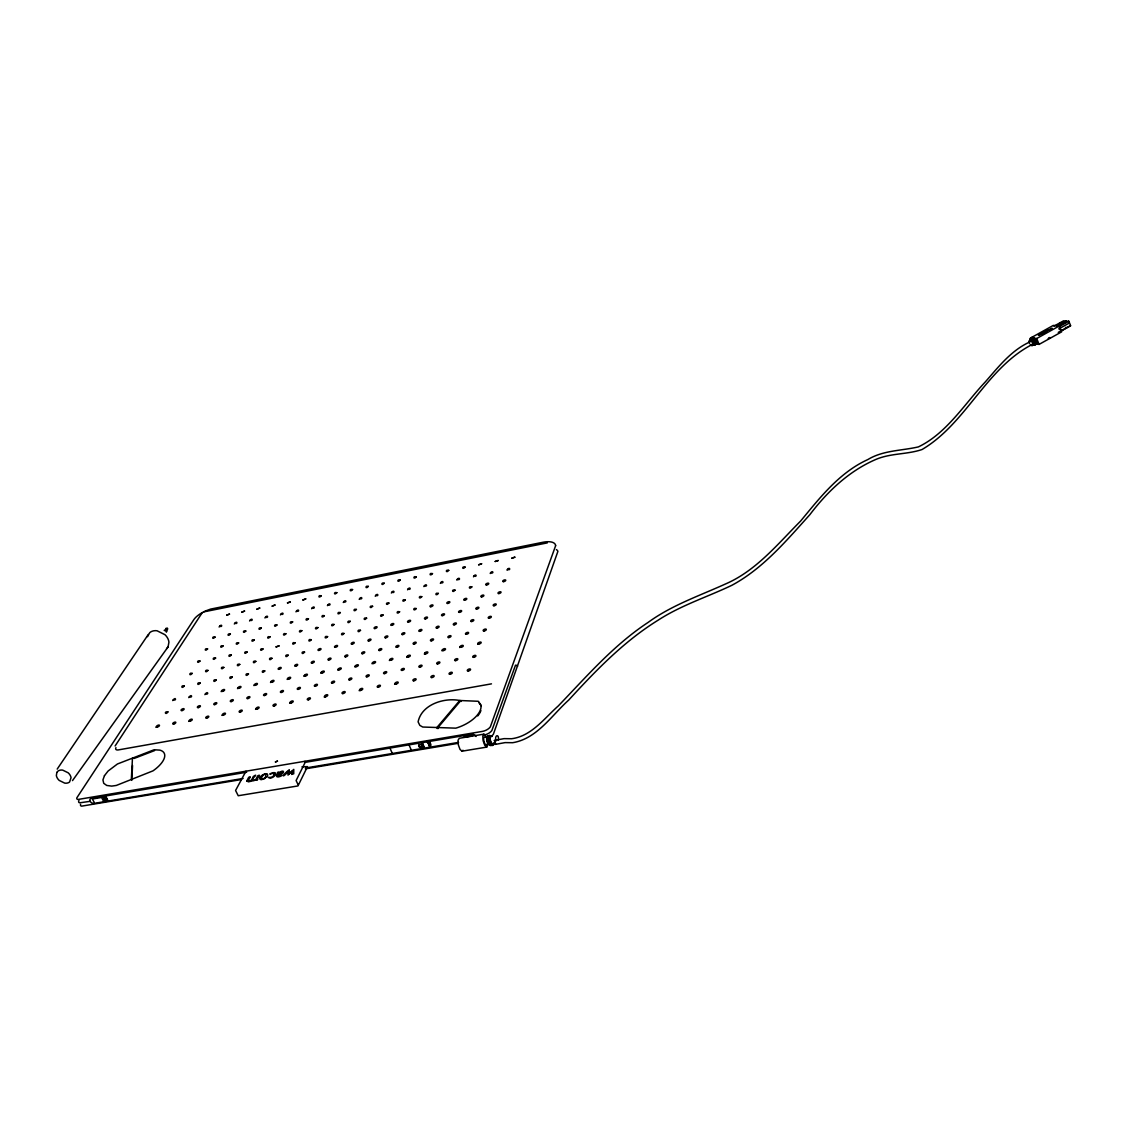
<?xml version="1.0" encoding="UTF-8"?>
<svg xmlns="http://www.w3.org/2000/svg" width="1127" height="1127" viewBox="0 0 1127 1127"><rect width="100%" height="100%" fill="white"/><g stroke="black" fill="none" stroke-linecap="round" stroke-linejoin="round"><path stroke-width="1.5" d="M494.105 743.116C493.091 750.554 487.287 735.987 491.414 735.72C488.667 734.748 487.625 741.214 491.781 744.299M498.303 740.27C499.571 733.24 493.978 734.917 496.063 740.974M487.949 743.721L486.751 747.102L462.028 751.188L460.013 749.427L458.365 744.905L458.041 740.284L459.252 738.298L483.948 734.142L486.554 737.269M131.338 779.56L132.465 758.105M131.789 780.391L132.549 765.529M1030.599 339.128L1030.641 338.509A2.972 1.395 61.8 0 1 1031.599 337.804L1033.276 339.03A4.099 1.916 61.8 0 1 1034.685 341.481L1035.149 344.496A2.972 1.395 61.7 0 1 1034.192 345.2L1033.107 344.566M1031.557 338.593L1031.599 337.973A2.972 1.395 61.8 0 1 1032.543 337.255L1034.22 338.494A4.099 1.916 61.8 0 1 1035.628 340.932L1035.967 343.693L1034.713 344.327M1029.514 343.284C1027.063 337.776 1033.727 341.509 1032.783 344.961A2.972 1.381 61.8 0 1 1031.825 345.665A3.353 1.564 61.8 0 1 1030.247 344.524M1034.656 344.665L1034.938 342.326L1031.768 338.875M1032.078 338.663L1034.628 339.607L1035.952 343.171A2.972 1.395 61.8 0 1 1034.995 343.876M164.528 630.627L166.063 630.078L166.148 631.683M1030.106 341.833C1011.37 350.159 998.536 366.824 985.378 381.828C964.318 404.199 946.694 433.317 918.392 446.898C901.572 450.8 883.188 450.222 867.832 459.562C839.432 472.495 819.963 497.613 800.621 521.054C777.658 544.059 756.034 570.84 725.478 583.983C699.261 595.859 671.622 605.255 648.152 622.386C613.652 645.053 586.618 676.51 558.231 705.981C544.172 718.477 531.507 736.142 511.602 738.734L504.037 738.636L494.429 740.411L495.486 744.369L495.528 743.271M1035.657 343.876L1034.304 339.79L1031.754 338.593A2.972 1.395 61.8 0 0 1031.318 338.607M507.375 569.374C511.489 571.15 509.474 565.571 507.051 570.192M490.555 572.699C494.612 574.46 492.668 568.91 490.217 573.516M473.833 575.996C477.848 577.757 475.974 572.22 473.481 576.813M457.21 579.278C461.182 581.039 459.379 575.503 456.858 580.095M491.71 744.538C489.245 749.793 484.976 733.762 489.949 736.537M492.992 744.327C491.851 748.427 488.977 741.679 489.301 740.087M489.174 737.565L489.78 735.748M440.699 582.546C444.63 584.293 442.883 578.785 440.333 583.363M424.287 585.786C428.161 587.519 426.485 582.039 423.907 586.603M407.974 588.998C411.735 590.773 410.129 585.293 407.58 589.815M391.759 592.21C395.535 593.929 393.985 588.477 391.351 593.027M493.471 743.045C491.147 747.032 488.047 734.212 492.076 736.494M487.118 744.102C484.723 748.131 481.581 734.762 485.526 737.283M375.629 595.38C379.376 597.113 377.883 591.675 375.221 596.211M359.612 598.55C363.303 600.268 361.88 594.845 359.189 599.367M343.679 601.691C347.341 603.41 345.975 598 343.256 602.508M327.858 604.819C331.465 606.523 330.155 601.142 327.408 605.636M147.524 636.685L149.778 632.627A11.031 8.509 32.4 0 1 157.047 630.768L164.993 634.712A12.256 9.453 32.4 0 1 168.937 642.151L168.064 646.884L72.494 780.617M312.109 607.932C315.673 609.622 314.433 604.255 311.658 608.749M164.232 630.289L166.43 630.049A1.536 1.183 32.5 0 1 166.909 631.289L166.373 631.965M296.471 611.017C299.993 612.708 298.81 607.354 296.007 611.834M280.919 614.088C284.398 615.779 283.271 610.44 280.44 614.905M265.451 617.145C268.888 618.822 267.832 613.497 264.972 617.962M477.651 644.25L478.017 643.306M428.683 741.665A3.79 2.93 21.3 0 0 427.344 741.186L429.711 746.623A3.79 2.93 21.3 0 0 430.204 743.017M250.081 620.174C253.476 621.85 252.476 616.539 249.588 620.991M418.751 745.017L419.455 746.933L423.851 746.905L422.681 743.919L418.624 745.341L419.385 747.074L422.4 746.13M422.456 746.553L421.85 744.862L422.724 743.707L423.851 746.905M421.752 744.637L422.555 746.468L423.78 746.426M459.76 647.546L460.14 646.616M234.81 623.189C238.149 624.865 237.219 619.568 234.303 624.006M205.466 693.711C208.96 695.711 208.101 689.654 204.903 694.641M441.995 650.828L442.39 649.899M219.61 626.189C222.921 627.852 222.047 622.583 219.103 627.006M189.336 696.697C192.787 698.684 191.984 692.64 188.772 697.627M424.344 654.097L424.752 653.167M107.121 800.409L107.319 799.677M173.304 699.656C176.7 701.642 175.981 695.627 172.727 700.585M406.805 657.337L407.227 656.407M115.968 747.638L115.757 748.117A5.734 2.423 -27.6 0 0 117.969 749.976L491.471 683.85M389.378 660.549L389.815 659.619M372.065 663.761L372.516 662.817M354.864 666.93L355.329 666.001M305.318 762.077L296.105 780.546L297.993 784.462M337.776 670.086L338.255 669.156M320.801 673.228L321.28 672.298M303.924 676.341L304.417 675.411M287.16 679.44L287.667 678.51M270.508 682.525L271.015 681.596M492.696 744.158L491.048 744.271L489.639 741.355M490.344 744.538C486.808 747.356 484.737 732.127 489.033 736.847M491.626 744.327C489.005 746.468 486.174 736.79 489.217 736.424M253.955 685.582L254.477 684.652M79.017 800.607L78.763 801.058A4.945 2.141 -28.7 0 0 79.792 802.818L90.16 801.325A3.311 2.353 28.1 0 0 93.837 803.438L243.094 778.461M237.501 688.625L238.036 687.695M1032.825 338.48C1035.009 336.325 1038.742 344.51 1035.192 343.552M462.986 750.244L462.028 751.188M221.16 691.64L221.709 690.71M104.811 799.846L105.276 798.198L103.684 797.465M105.755 796.803L106.995 799.071L104.515 799.494L103.275 797.226L105.839 796.676L107.079 798.944A1.564 1.113 27.9 0 1 106.713 800.748A1.564 1.113 27.9 0 1 104.6 799.367L103.346 797.085L105.839 796.676M104.515 799.494C109.967 799.367 104.233 798.071 105.05 800.17M115.095 746.004L202.127 612.82M57.181 769.121L148.313 634.445M495.486 744.369L505.079 742.608L512.63 742.707C536.973 738.805 551.554 715.462 568.726 700.05C595.774 670.565 623.851 641.376 658.112 620.188C681.074 605.269 707.333 597.014 731.902 585.279C763.021 568.529 786.477 540.636 809.806 514.729C827.288 491.668 848.744 471.199 875.594 459.548C890.471 453.068 906.981 454.632 922.027 449.532C965.825 423.738 985.547 369.571 1030.529 345.369M490.076 744.214L489.005 744.482M166.585 648.673L168.064 646.884M436.797 727.619L459.746 700.501L478.299 701.29L480.806 704.882A25.907 12.777 -23.3 0 1 455.815 728.155L422.724 727.028L419.822 725.379L418.103 721.858C421.625 704.516 443.982 697.388 459.746 700.501M437.177 728.521L460.112 701.388M1040.249 334.31L1038.361 335.311L1042.602 333.62L1040.7 333.986L1041.658 334.127M107.192 800.269L105.121 800.043M1048.392 338.706L1050.603 337.593M1049.533 337.522L1048.349 338.452M1032.825 344.341L1035.995 342.538M1053.914 326.154L1063.536 320.829L1068.79 321.434M1056.478 326.393L1066.17 321.04M1059.253 325.985L1053.266 325.435L1030.825 337.889L1036.685 338.509L1059.253 325.985L1061.648 331.859L1039.108 344.383L1034.713 343.89M1058.732 328.929L1069.424 322.998M1058.267 332.38L1070.481 325.59M1041.545 334.184L1040.249 334.325M483.948 734.142L482.793 736.128L483.131 740.763L484.779 745.313L486.751 747.102M134.085 758.457L154.582 750.582M491.076 744.383C487.061 745.299 486.54 732.113 490.315 736.635M491.935 744.243L491.147 744.13M203.705 611.891L547.299 542.89M155.906 727.281L157.329 727.028A1.69 0.718 -27 0 0 159.47 725.351A1.69 0.718 -27 0 0 157.005 725.788A1.69 0.718 -27 0 0 157.329 727.028M188.688 721.365L190.139 721.111A1.69 0.733 -26.6 0 0 192.252 719.435A1.69 0.733 -26.6 0 0 189.773 719.885A1.69 0.733 -26.6 0 0 190.139 721.111M221.906 715.377L223.371 715.124A1.705 0.747 -26.2 0 0 225.47 713.433A1.705 0.747 -26.2 0 0 222.949 713.898A1.705 0.747 -26.2 0 0 223.371 715.124M255.547 709.32L257.026 709.052A1.705 0.761 -25.8 0 0 259.111 707.376A1.705 0.761 -25.8 0 0 256.562 707.826A1.705 0.761 -25.8 0 0 257.026 709.052M289.639 703.178L291.132 702.91A1.705 0.761 -25.3 0 0 293.203 701.219A1.705 0.761 -25.3 0 0 290.611 701.684A1.705 0.761 -25.3 0 0 291.132 702.91M324.167 696.965L325.675 696.683M359.147 690.654L360.682 690.386M394.591 684.272L396.155 683.99M246.658 772.22L91.062 798.423A3.311 2.353 28.1 0 0 90.16 801.311M464.31 736.466L471.875 735.184M103.628 797.381L105.628 798.043L105.473 799.099M465.014 737.1L471.762 735.959M301.966 766.825L307.488 766.614L297.979 785.928L238.22 795.732L235.571 790.478L245.911 771.277L246.278 772.023M305.572 768.008L458.59 742.397M241.333 779.56L81.637 806.143A4.945 2.141 -28.7 0 1 80.609 804.382M305.375 768.853L457.717 743.397M490.921 736.593L489.343 736.762L489.428 739.749L490.287 739.608M106.628 800.593L105.445 800.311M1065.494 327.394L1066.452 327.478M1034.501 344.735L1032.938 344.115M423.991 746.581L422.583 746.229L421.836 744.51L422.273 746.454M494.429 740.411L495.302 742.256M1035.403 344.003L1035.924 344.214A2.972 1.395 61.7 0 0 1036.896 343.51L1036.572 341.284A4.099 1.916 61.8 0 0 1035.164 338.833L1033.487 337.607A2.972 1.395 61.8 0 0 1032.543 338.311M490.71 744.482C488.428 743.51 486.794 735.438 489.512 736.607M488.216 736.269C485.385 736.593 487.428 742.2 488.555 744.003M489.921 735.692L490.794 736.396M1032.276 338.79L1033.431 339.819A4.099 1.916 61.8 0 1 1034.84 342.27L1034.938 343.82M1033.896 344.115L1034.98 344.749A2.972 1.395 61.7 0 0 1035.938 344.045L1035.628 341.819A4.099 1.916 61.8 0 0 1034.22 339.368L1032.543 338.142A2.972 1.395 61.8 0 0 1031.585 338.847M1032.304 344.482L1034.023 345.031L1033.896 341.932A4.099 1.916 61.8 0 0 1032.487 339.481L1030.811 338.241A2.972 1.395 61.8 0 0 1029.853 338.959L1030.177 341.185M107.107 799.466L107.234 800.128M478.665 702.191L481.187 705.784M491.386 736.452L489.512 735.283L489.217 739.791M94.217 802.354L92.372 799.015L101.557 797.465L103.388 800.818M106.642 798.902L104.91 797.169L105.924 799.029M304.952 761.317L305.431 762.317L471.706 734.311A3.451 2.705 20 0 1 476.031 736.537M411.397 750.3L409.002 744.877M389.928 748.089L392.351 753.484M490.456 742.876L489.428 739.749M422.555 744.243L423.653 746.75M427.344 741.186L429.711 746.623M437.699 727.662L438.093 728.577M460.76 700.543L461.14 701.431M483.892 735.142L483.877 735.1A7.551 3.832 -23 0 0 491.865 730.521L515.504 665.212A11.707 4.029 80.1 0 1 517.617 666.184M1036.685 338.509L1039.108 344.383M489.428 741.059L489.005 737.621M1030.444 340.974C1030.416 336.931 1034.995 342.157 1034.206 344.158A2.972 1.395 61.8 0 1 1033.248 344.862A3.353 1.564 61.8 0 1 1032.163 344.228M480.891 710.573A25.907 12.791 -23.3 0 1 477.735 715.927M556.386 549.61A16.609 7.283 -20.7 0 1 557.907 551.342L493.387 734.198A7.551 3.832 -23.1 0 1 491.4 736.199M427.077 741.834A3.79 2.93 21.3 0 1 430.246 744.214A3.79 2.93 21.3 0 1 429.443 747.271M1034.995 343.707A2.972 1.395 61.8 0 1 1034.037 344.411A3.353 1.564 61.8 0 1 1033.515 344.2M429.274 742.045A3.79 2.93 21.3 0 1 429.781 742.51M259.788 777.926A4.198 1.986 -26.7 0 0 259.745 778.813L260.562 779.504A4.198 1.986 -26.7 0 0 261.774 779.602L266.986 776.827A5.635 2.663 -26.7 0 0 267.662 775.686L267.592 774.531A4.339 2.043 -26.7 0 0 266.958 774.038M259.745 777.884A5.283 2.493 -26.7 0 1 260.422 776.757A4.959 2.339 -26.7 0 1 261.168 776.01L261.591 775.658A4.339 2.043 -26.7 0 1 263.056 774.742A3.888 1.831 -26.7 0 1 264.62 774.164A4.649 2.198 -26.7 0 1 266.071 773.967A4.381 2.071 -26.7 0 1 266.845 774.066M289.287 770.121L289.287 773.7L293.767 769.375L293.724 773.784C290.4 774.122 292.09 776.235 292.485 770.798L288.019 775.094L288.019 771.474C283.159 777.996 280.116 776.982 288.695 770.22L289.287 770.121M1044.447 332.437L1042.207 333.324L1044.447 332.479M167.923 711.884C165.5 715.884 163.669 710.982 167.923 711.884M277.904 775.827C289.808 772.728 270.663 782.096 278.524 772.319L277.453 772.53L279.609 772.319C285.835 768.445 283.99 775.052 278.468 774.601L277.904 775.827M1046.462 331.296L1044.236 332.155L1046.462 331.296M1048.054 330.084L1045.997 331.014L1048.054 330.084M246.799 780.955L248.461 781.842L257.787 779.574L256.717 779.799C259.816 774.615 260.351 774.714 257.759 775.785L255.66 779.701A2.86 1.352 -26.9 0 1 254.181 780.377C248.546 780.912 260.464 771.854 253.237 776.545C252.687 778.32 250.419 782.617 248.165 780.757C250.898 775.573 250.997 776.728 248.701 777.306L246.799 780.955M165.951 628.486C167.303 632.303 169.078 626.471 165.951 628.486M274.072 774.08C273.607 779.771 264.112 776.052 270.607 778.123A4.099 1.944 -26.6 0 0 272.269 777.503A4.832 2.296 -26.6 0 0 273.326 776.883A4.945 2.339 -26.6 0 0 274.594 775.841A4.832 2.296 -26.6 0 0 275.411 774.742L275.678 774.01A4.156 1.972 -26.6 0 0 275.523 773.178A3.874 1.831 -26.6 0 0 274.791 772.728A4.353 2.057 -26.6 0 0 273.579 772.657L271.241 773.305A4.128 1.958 -26.6 0 0 269.79 774.122L273.1 773.277L274.072 774.08M261.21 777.926C266.93 783.152 267.564 767.487 261.21 777.926M514.842 557.189L511.869 558.161L514.842 557.189M498.176 560.513L495.204 561.485L498.176 560.513M481.609 563.81L478.651 564.782L481.609 563.81M471.847 586.871C469.029 590.562 468.029 585.406 471.847 586.871M465.127 567.106C462.366 570.642 461.408 565.726 465.127 567.106M455.054 590.154C452.223 593.83 451.265 588.703 455.054 590.154M448.757 570.361C445.982 573.897 445.08 568.994 448.757 570.361M438.361 593.422C435.515 597.085 434.613 591.957 438.361 593.422M432.486 573.615C429.697 577.137 428.838 572.248 432.486 573.615M421.78 596.662C418.92 600.325 418.075 595.211 421.78 596.662M416.257 608.566C413.355 612.285 412.51 607.059 416.257 608.566M416.314 576.841C413.51 580.363 412.693 575.474 416.314 576.841M405.297 599.888C402.409 603.537 401.621 598.437 405.297 599.888M399.606 611.778C396.69 615.497 395.901 610.285 399.606 611.778M400.24 580.039C397.408 583.561 396.648 578.686 400.24 580.039M282.539 772.094L278.651 774.249L280.017 772.404L282.539 772.094M388.914 603.086C386.012 606.735 385.265 601.649 388.914 603.086M383.067 614.99C380.137 618.695 379.39 613.497 383.067 614.99M384.251 583.222C381.419 586.73 380.701 581.87 384.251 583.222M372.628 606.27C369.712 609.904 369.022 604.833 372.628 606.27M366.627 618.174C363.683 621.865 362.993 616.68 366.627 618.174M360.499 630.317C357.513 634.078 356.836 628.781 360.499 630.317M368.36 586.392C365.514 589.9 364.852 585.04 368.36 586.392M356.428 609.439C353.512 613.06 352.864 608.002 356.428 609.439M350.286 621.329C347.327 625.02 346.693 619.85 350.286 621.329M344.003 633.473C341.002 637.234 340.382 631.951 344.003 633.473M352.568 589.548C349.708 593.041 349.088 588.195 352.568 589.548M340.34 612.581C337.41 616.201 336.818 611.158 340.34 612.581M1042.531 333.043L1044.137 332.662L1042.531 333.043M334.043 624.471C331.07 628.162 330.493 622.992 334.043 624.471M327.605 636.614C324.59 640.361 324.027 635.093 327.605 636.614M336.86 592.675C334.001 596.155 333.423 591.337 336.86 592.675M56.843 772.432L56.364 775.531A8.453 6.128 31.1 0 0 59.224 780.433L64.69 783.11A7.593 5.508 31.1 0 0 69.578 781.997L71.043 777.729A8.453 6.128 31.1 0 0 68.183 772.812L62.703 770.121A7.607 5.508 31.1 0 0 57.801 771.262L56.843 772.432M277.481 761.119L275.425 761.937L277.481 761.119M324.351 615.708C321.406 619.315 320.857 614.285 324.351 615.708M317.899 627.598C314.912 631.275 314.377 626.119 317.899 627.598M311.306 639.727C308.277 643.475 307.77 638.206 311.306 639.727M304.572 652.124C301.501 655.942 301.008 650.561 304.572 652.124M321.251 595.789C318.377 599.268 317.842 594.45 321.251 595.789M308.46 618.822C305.502 622.414 304.994 617.399 308.46 618.822M301.853 630.697C298.852 634.36 298.373 629.232 301.853 630.697M104.459 775.672L102.937 779.926L103.726 783.307L106.741 785.449L111.7 786.111L116.32 785.449L153.018 770.84A25.09 10.904 -27.7 0 0 159.851 750.131L154.16 749.751L117.447 763.979L108.107 771.023L104.459 775.672M295.119 642.827C292.076 646.56 291.611 641.319 295.119 642.827M288.23 655.224C285.145 659.027 284.694 653.66 288.23 655.224M555.639 545.665L490.344 726.845A7.565 3.818 -23 0 1 482.342 731.409L77.932 799.48A4.959 2.127 -28.6 0 1 76.904 797.733L193.788 619.695A16.187 6.353 -25.1 0 1 205.452 610.989L210.58 609.101L542.989 542.256A16.651 7.241 -20.7 0 1 555.428 544.707L555.639 545.665M305.741 598.888L302.924 599.987L305.741 598.888M292.654 621.907C289.681 625.499 289.23 620.484 292.654 621.907M285.906 633.783C282.891 637.445 282.468 632.317 285.906 633.783M279.017 645.912L276.059 646.884L279.017 645.912M271.973 658.295C268.888 662.098 268.48 656.745 271.973 658.295M290.315 601.959L287.484 602.889L290.315 601.959M264.789 670.959C261.647 674.819 261.267 669.353 264.789 670.959M276.946 624.978C273.96 628.57 273.565 623.569 276.946 624.978M270.057 636.854C267.029 640.502 266.648 635.389 270.057 636.854M263.014 648.969C259.957 652.688 259.59 647.476 263.014 648.969M255.829 661.352C252.716 665.141 252.378 659.802 255.829 661.352M274.974 605.016L272.17 606.115L274.974 605.016M248.489 674.002C245.334 677.862 245.01 672.41 248.489 674.002M261.337 628.035C258.337 631.613 257.984 626.626 261.337 628.035M254.293 639.897C251.265 643.545 250.927 638.445 254.293 639.897M247.123 652.026C244.038 655.731 243.728 650.518 247.123 652.026M239.783 664.395C236.656 668.17 236.36 662.845 239.783 664.395M259.731 608.059L256.928 609.143L259.731 608.059M232.289 677.045C229.119 680.891 228.851 675.439 232.289 677.045M245.813 631.064C242.798 634.628 242.488 629.655 245.813 631.064M238.642 642.925C235.585 646.56 235.304 641.488 238.642 642.925M231.317 655.041C228.218 658.746 227.95 653.547 231.317 655.041M223.836 667.409C220.695 671.185 220.455 665.874 223.836 667.409M244.559 611.073L241.784 612.172L244.559 611.073M216.201 680.046C213.088 683.85 212.834 678.44 216.201 680.046M230.387 634.078C227.358 637.643 227.105 632.684 230.387 634.078M223.076 645.94C220.004 649.561 219.765 644.503 223.076 645.94M215.609 658.055C212.496 661.746 212.285 656.562 215.609 658.055M207.988 670.424C204.832 674.171 204.635 668.875 207.988 670.424M229.499 614.088L226.71 615.173L229.499 614.088M200.197 683.047C197 686.878 196.831 681.455 200.197 683.047M215.046 637.079C212.003 640.629 211.791 635.684 215.046 637.079M207.593 648.941C204.593 652.519 204.367 647.476 207.593 648.941M199.986 661.042C196.873 664.719 196.704 659.549 199.986 661.042M192.224 673.397C189.054 677.144 188.927 671.861 192.224 673.397M184.293 686.019C181.081 689.837 180.968 684.441 184.293 686.019M1049.167 329.859L1052.04 328.351L1049.167 329.859M1047.716 330.31L1046.87 330.634L1047.716 330.31M1061.282 322.688L1059.676 323.576L1062.24 322.773L1061.282 322.688M1063.677 322.885L1062.127 323.745L1064.635 322.97L1063.677 322.885M1068.819 321.265L1059.155 326.633L1060.986 331.141L1070.65 325.773L1068.819 321.265M449.856 674.284A1.747 0.831 -23 0 0 452.293 672.734A1.747 0.831 -23 0 0 449.814 672.777A1.747 0.831 -23 0 0 449.856 674.284M455.463 660.633A1.719 0.803 -22.7 0 0 457.858 659.112A1.719 0.803 -22.7 0 0 455.407 659.168A1.719 0.803 -22.7 0 0 455.463 660.633M460.929 647.307A1.705 0.789 -22.5 0 0 463.296 645.813A1.705 0.789 -22.5 0 0 460.873 645.87A1.705 0.789 -22.5 0 0 460.929 647.307M466.282 634.276A1.676 0.775 -22.3 0 0 468.621 632.796A1.676 0.775 -22.3 0 0 466.212 632.881A1.676 0.775 -22.3 0 0 466.282 634.276M471.509 621.526A1.662 0.761 -22.1 0 0 473.819 620.089A1.662 0.761 -22.1 0 0 471.438 620.16A1.662 0.761 -22.1 0 0 471.509 621.526M476.622 609.073A1.648 0.733 -22 0 0 478.905 607.65A1.648 0.733 -22 0 0 476.538 607.735A1.648 0.733 -22 0 0 476.622 609.073M481.623 596.873A1.62 0.718 -21.8 0 0 483.877 595.479A1.62 0.718 -21.8 0 0 481.539 595.577A1.62 0.718 -21.8 0 0 481.623 596.873M486.526 584.955A1.606 0.704 -21.6 0 0 488.752 583.575A1.606 0.704 -21.6 0 0 486.427 583.673A1.606 0.704 -21.6 0 0 486.526 584.955M431.711 677.552A1.733 0.817 -23.3 0 0 434.149 676.003A1.733 0.817 -23.3 0 0 431.697 676.045A1.733 0.817 -23.3 0 0 431.711 677.552M437.501 663.916A1.719 0.803 -23 0 0 439.896 662.394A1.719 0.803 -23 0 0 437.473 662.451A1.719 0.803 -23 0 0 437.501 663.916M443.15 650.589A1.69 0.789 -22.8 0 0 445.531 649.096A1.69 0.789 -22.8 0 0 443.122 649.152A1.69 0.789 -22.8 0 0 443.15 650.589M448.687 637.558A1.676 0.761 -22.6 0 0 451.025 636.093A1.676 0.761 -22.6 0 0 448.645 636.163A1.676 0.761 -22.6 0 0 448.687 637.558M454.096 624.823A1.662 0.747 -22.4 0 0 456.407 623.386A1.662 0.747 -22.4 0 0 454.04 623.456A1.662 0.747 -22.4 0 0 454.096 624.823M459.379 612.37A1.634 0.733 -22.2 0 0 461.661 610.947A1.634 0.733 -22.2 0 0 459.323 611.031A1.634 0.733 -22.2 0 0 459.379 612.37M464.549 600.184A1.62 0.718 -22.1 0 0 466.817 598.775A1.62 0.718 -22.1 0 0 464.493 598.874A1.62 0.718 -22.1 0 0 464.549 600.184M413.679 680.807A1.733 0.817 -23.5 0 0 416.117 679.257A1.733 0.817 -23.5 0 0 413.694 679.299A1.733 0.817 -23.5 0 0 413.679 680.807M419.653 667.17A1.719 0.789 -23.3 0 0 422.062 665.663A1.719 0.789 -23.3 0 0 419.653 665.705A1.719 0.789 -23.3 0 0 419.653 667.17M425.499 653.857A1.69 0.775 -23.1 0 0 427.866 652.364A1.69 0.775 -23.1 0 0 425.485 652.42A1.69 0.775 -23.1 0 0 425.499 653.857M431.204 640.826A1.676 0.761 -22.9 0 0 433.557 639.361A1.676 0.761 -22.9 0 0 431.19 639.432A1.676 0.761 -22.9 0 0 431.204 640.826M436.783 628.091A1.648 0.747 -22.7 0 0 439.107 626.654A1.648 0.747 -22.7 0 0 436.769 626.739A1.648 0.747 -22.7 0 0 436.783 628.091M442.249 615.638A1.634 0.733 -22.5 0 0 444.545 614.229A1.634 0.733 -22.5 0 0 442.221 614.314A1.634 0.733 -22.5 0 0 442.249 615.638M447.588 603.452A1.62 0.718 -22.3 0 0 449.856 602.057A1.62 0.718 -22.3 0 0 447.56 602.156A1.62 0.718 -22.3 0 0 447.588 603.452M395.774 684.033A1.733 0.803 -23.8 0 0 398.211 682.483A1.733 0.803 -23.8 0 0 395.802 682.525A1.733 0.803 -23.8 0 0 395.774 684.033M401.93 670.41A1.705 0.789 -23.6 0 0 404.339 668.889A1.705 0.789 -23.6 0 0 401.959 668.945A1.705 0.789 -23.6 0 0 401.93 670.41M407.946 657.097A1.69 0.775 -23.4 0 0 410.327 655.604A1.69 0.775 -23.4 0 0 407.974 655.66A1.69 0.775 -23.4 0 0 407.946 657.097M413.834 644.08A1.662 0.761 -23.2 0 0 416.187 642.615A1.662 0.761 -23.2 0 0 413.848 642.686A1.662 0.761 -23.2 0 0 413.834 644.08M419.596 631.345A1.648 0.733 -22.9 0 0 421.921 629.908A1.648 0.733 -22.9 0 0 419.596 629.979A1.648 0.733 -22.9 0 0 419.596 631.345M425.231 618.892A1.634 0.718 -22.8 0 0 427.513 617.483A1.634 0.718 -22.8 0 0 425.217 617.568A1.634 0.718 -22.8 0 0 425.231 618.892M430.739 606.72A1.606 0.704 -22.6 0 0 433.007 605.326A1.606 0.704 -22.6 0 0 430.725 605.41A1.606 0.704 -22.6 0 0 430.739 606.72M390.52 660.309A1.69 0.761 -23.6 0 0 392.9 658.83A1.69 0.761 -23.6 0 0 390.562 658.886A1.69 0.761 -23.6 0 0 390.52 660.309M377.982 687.231A1.733 0.803 -24.1 0 0 380.419 685.695A1.733 0.803 -24.1 0 0 378.038 685.723A1.733 0.803 -24.1 0 0 377.982 687.231M384.321 673.622A1.705 0.775 -23.9 0 0 386.73 672.115A1.705 0.775 -23.9 0 0 384.377 672.157A1.705 0.775 -23.9 0 0 384.321 673.622M396.577 647.307A1.662 0.747 -23.4 0 0 398.93 645.841A1.662 0.747 -23.4 0 0 396.619 645.912A1.662 0.747 -23.4 0 0 396.577 647.307M402.508 634.586A1.648 0.733 -23.2 0 0 404.832 633.149A1.648 0.733 -23.2 0 0 402.536 633.219A1.648 0.733 -23.2 0 0 402.508 634.586M408.312 622.132A1.634 0.718 -23 0 0 410.608 620.723A1.634 0.718 -23 0 0 408.326 620.794A1.634 0.718 -23 0 0 408.312 622.132M360.302 690.414A1.719 0.789 -24.4 0 0 362.753 688.879A1.719 0.789 -24.4 0 0 360.401 688.907A1.719 0.789 -24.4 0 0 360.302 690.414M366.824 676.82A1.705 0.775 -24.1 0 0 369.247 675.312A1.705 0.775 -24.1 0 0 366.909 675.341A1.705 0.775 -24.1 0 0 366.824 676.82M373.206 663.521A1.676 0.761 -23.9 0 0 375.587 662.028A1.676 0.761 -23.9 0 0 373.276 662.084A1.676 0.761 -23.9 0 0 373.206 663.521M379.433 650.518A1.662 0.747 -23.7 0 0 381.785 649.053A1.662 0.747 -23.7 0 0 379.489 649.11A1.662 0.747 -23.7 0 0 379.433 650.518M385.533 637.797A1.648 0.733 -23.5 0 0 387.857 636.361A1.648 0.733 -23.5 0 0 385.589 636.431A1.648 0.733 -23.5 0 0 385.533 637.797M391.492 625.344A1.62 0.718 -23.2 0 0 393.802 623.935A1.62 0.718 -23.2 0 0 391.548 624.02A1.62 0.718 -23.2 0 0 391.492 625.344M355.991 666.691A1.676 0.747 -24.1 0 0 358.386 665.212A1.676 0.747 -24.1 0 0 356.09 665.268A1.676 0.747 -24.1 0 0 355.991 666.691M342.749 693.584A1.719 0.789 -24.6 0 0 345.2 692.048A1.719 0.789 -24.6 0 0 342.862 692.077A1.719 0.789 -24.6 0 0 342.749 693.584M349.44 679.99A1.705 0.775 -24.4 0 0 351.863 678.482A1.705 0.775 -24.4 0 0 349.553 678.524A1.705 0.775 -24.4 0 0 349.44 679.99M362.401 653.702A1.662 0.733 -23.9 0 0 364.754 652.237A1.662 0.733 -23.9 0 0 362.485 652.294A1.662 0.733 -23.9 0 0 362.401 653.702M368.656 640.981A1.634 0.718 -23.7 0 0 370.994 639.558A1.634 0.718 -23.7 0 0 368.74 639.615A1.634 0.718 -23.7 0 0 368.656 640.981M374.798 628.542A1.62 0.704 -23.5 0 0 377.094 627.133A1.62 0.704 -23.5 0 0 374.854 627.218A1.62 0.704 -23.5 0 0 374.798 628.542M325.309 696.725A1.719 0.775 -24.9 0 0 327.76 695.204A1.719 0.775 -24.9 0 0 325.449 695.218A1.719 0.775 -24.9 0 0 325.309 696.725M332.169 683.145A1.69 0.761 -24.6 0 0 334.606 681.638A1.69 0.761 -24.6 0 0 332.31 681.666A1.69 0.761 -24.6 0 0 332.169 683.145M338.903 669.861A1.676 0.747 -24.4 0 0 341.284 668.381A1.676 0.747 -24.4 0 0 339.016 668.424A1.676 0.747 -24.4 0 0 338.903 669.861M345.468 656.858A1.662 0.733 -24.2 0 0 347.834 655.407A1.662 0.733 -24.2 0 0 345.58 655.463A1.662 0.733 -24.2 0 0 345.468 656.858M351.892 644.151A1.634 0.718 -23.9 0 0 354.23 642.728A1.634 0.718 -23.9 0 0 351.99 642.784A1.634 0.718 -23.9 0 0 351.892 644.151M308.347 699.811A1.719 0.775 -25.1 0 0 310.404 698.12A1.719 0.775 -25.1 0 0 307.798 698.585A1.719 0.775 -25.1 0 0 308.347 699.811M315.025 686.273A1.69 0.761 -24.9 0 0 317.448 684.765A1.69 0.761 -24.9 0 0 315.18 684.807A1.69 0.761 -24.9 0 0 315.025 686.273M321.913 672.988A1.676 0.747 -24.6 0 0 324.308 671.523A1.676 0.747 -24.6 0 0 322.054 671.565A1.676 0.747 -24.6 0 0 321.913 672.988M328.647 660.013A1.648 0.733 -24.4 0 0 331.014 658.562A1.648 0.733 -24.4 0 0 328.774 658.605A1.648 0.733 -24.4 0 0 328.647 660.013M335.24 647.307A1.634 0.704 -24.2 0 0 337.579 645.884A1.634 0.704 -24.2 0 0 335.367 645.94A1.634 0.704 -24.2 0 0 335.24 647.307M298.345 689.344A1.69 0.747 -25.1 0 0 300.374 687.681A1.69 0.747 -25.1 0 0 297.81 688.146A1.69 0.747 -25.1 0 0 298.345 689.344M305.389 676.073A1.676 0.733 -24.8 0 0 307.403 674.439A1.676 0.733 -24.8 0 0 304.868 674.918A1.676 0.733 -24.8 0 0 305.389 676.073M311.925 663.141A1.648 0.718 -24.6 0 0 314.306 661.69A1.648 0.718 -24.6 0 0 312.094 661.732A1.648 0.718 -24.6 0 0 311.925 663.141M318.687 650.434A1.634 0.704 -24.4 0 0 321.026 649.011A1.634 0.704 -24.4 0 0 318.828 649.067A1.634 0.704 -24.4 0 0 318.687 650.434M288.625 679.172A1.662 0.733 -25.1 0 0 290.639 677.552A1.662 0.733 -25.1 0 0 288.118 678.017A1.662 0.733 -25.1 0 0 288.625 679.172M274.03 705.995A1.705 0.761 -25.6 0 0 276.101 704.305A1.705 0.761 -25.6 0 0 273.523 704.769A1.705 0.761 -25.6 0 0 274.03 705.995M281.398 692.429A1.69 0.747 -25.3 0 0 283.455 690.781A1.69 0.747 -25.3 0 0 280.905 691.245A1.69 0.747 -25.3 0 0 281.398 692.429M295.683 666.198A1.648 0.718 -24.8 0 0 297.669 664.606A1.648 0.718 -24.8 0 0 295.175 665.071A1.648 0.718 -24.8 0 0 295.683 666.198M264.577 695.5A1.69 0.733 -25.5 0 0 266.634 693.852A1.69 0.733 -25.5 0 0 264.098 694.317A1.69 0.733 -25.5 0 0 264.577 695.5M271.945 682.258A1.662 0.718 -25.3 0 0 273.974 680.623A1.662 0.718 -25.3 0 0 271.466 681.088A1.662 0.718 -25.3 0 0 271.945 682.258M279.172 669.283A1.648 0.704 -25 0 0 281.172 667.691A1.648 0.704 -25 0 0 278.679 668.156A1.648 0.704 -25 0 0 279.172 669.283M240.15 712.095A1.705 0.747 -26 0 0 242.235 710.419A1.705 0.747 -26 0 0 239.699 710.869A1.705 0.747 -26 0 0 240.15 712.095M247.855 698.557A1.676 0.733 -25.7 0 0 249.912 696.909A1.676 0.733 -25.7 0 0 247.405 697.359A1.676 0.733 -25.7 0 0 247.855 698.557M255.392 685.315A1.662 0.718 -25.5 0 0 257.421 683.695A1.662 0.718 -25.5 0 0 254.927 684.159A1.662 0.718 -25.5 0 0 255.392 685.315M231.232 701.586A1.676 0.733 -26 0 0 233.303 699.937A1.676 0.733 -26 0 0 230.81 700.402A1.676 0.733 -26 0 0 231.232 701.586M238.924 688.358A1.662 0.718 -25.7 0 0 240.981 686.737A1.662 0.718 -25.7 0 0 238.501 687.188A1.662 0.718 -25.7 0 0 238.924 688.358M206.692 718.124A1.705 0.733 -26.4 0 0 208.805 716.448A1.705 0.733 -26.4 0 0 206.311 716.899A1.705 0.733 -26.4 0 0 206.692 718.124M214.722 704.6A1.676 0.718 -26.2 0 0 216.807 702.952A1.676 0.718 -26.2 0 0 214.327 703.417A1.676 0.718 -26.2 0 0 214.722 704.6M222.568 691.372A1.662 0.704 -25.9 0 0 224.625 689.752A1.662 0.704 -25.9 0 0 222.174 690.217A1.662 0.704 -25.9 0 0 222.568 691.372M198.324 707.601A1.676 0.718 -26.3 0 0 200.409 705.953A1.676 0.718 -26.3 0 0 197.943 706.404A1.676 0.718 -26.3 0 0 198.324 707.601M173.685 724.069A1.69 0.718 -26.8 0 0 175.812 722.407A1.69 0.718 -26.8 0 0 173.333 722.844A1.69 0.718 -26.8 0 0 173.685 724.069M182.01 710.573A1.676 0.704 -26.5 0 0 184.11 708.925A1.676 0.704 -26.5 0 0 181.658 709.376A1.676 0.704 -26.5 0 0 182.01 710.573M468.128 670.988A1.747 0.831 -22.7 0 0 470.565 669.438A1.747 0.831 -22.7 0 0 468.057 669.48A1.747 0.831 -22.7 0 0 468.128 670.988M473.537 657.337A1.719 0.817 -22.4 0 0 475.932 655.815A1.719 0.817 -22.4 0 0 473.467 655.872A1.719 0.817 -22.4 0 0 473.537 657.337M478.82 643.996A1.705 0.789 -22.2 0 0 481.187 642.503A1.705 0.789 -22.2 0 0 478.736 642.573A1.705 0.789 -22.2 0 0 478.82 643.996M483.99 630.965A1.69 0.775 -22 0 0 486.329 629.486A1.69 0.775 -22 0 0 483.892 629.57A1.69 0.775 -22 0 0 483.99 630.965M489.033 618.216A1.662 0.761 -21.9 0 0 491.344 616.765A1.662 0.761 -21.9 0 0 488.935 616.849A1.662 0.761 -21.9 0 0 489.033 618.216M493.978 605.748A1.648 0.747 -21.7 0 0 496.246 604.326A1.648 0.747 -21.7 0 0 493.865 604.424A1.648 0.747 -21.7 0 0 493.978 605.748M498.796 593.563A1.634 0.733 -21.5 0 0 501.05 592.154A1.634 0.733 -21.5 0 0 498.697 592.253A1.634 0.733 -21.5 0 0 498.796 593.563M503.53 581.631A1.606 0.718 -21.4 0 0 505.755 580.25A1.606 0.718 -21.4 0 0 503.417 580.363A1.606 0.718 -21.4 0 0 503.53 581.631"/></g></svg>
